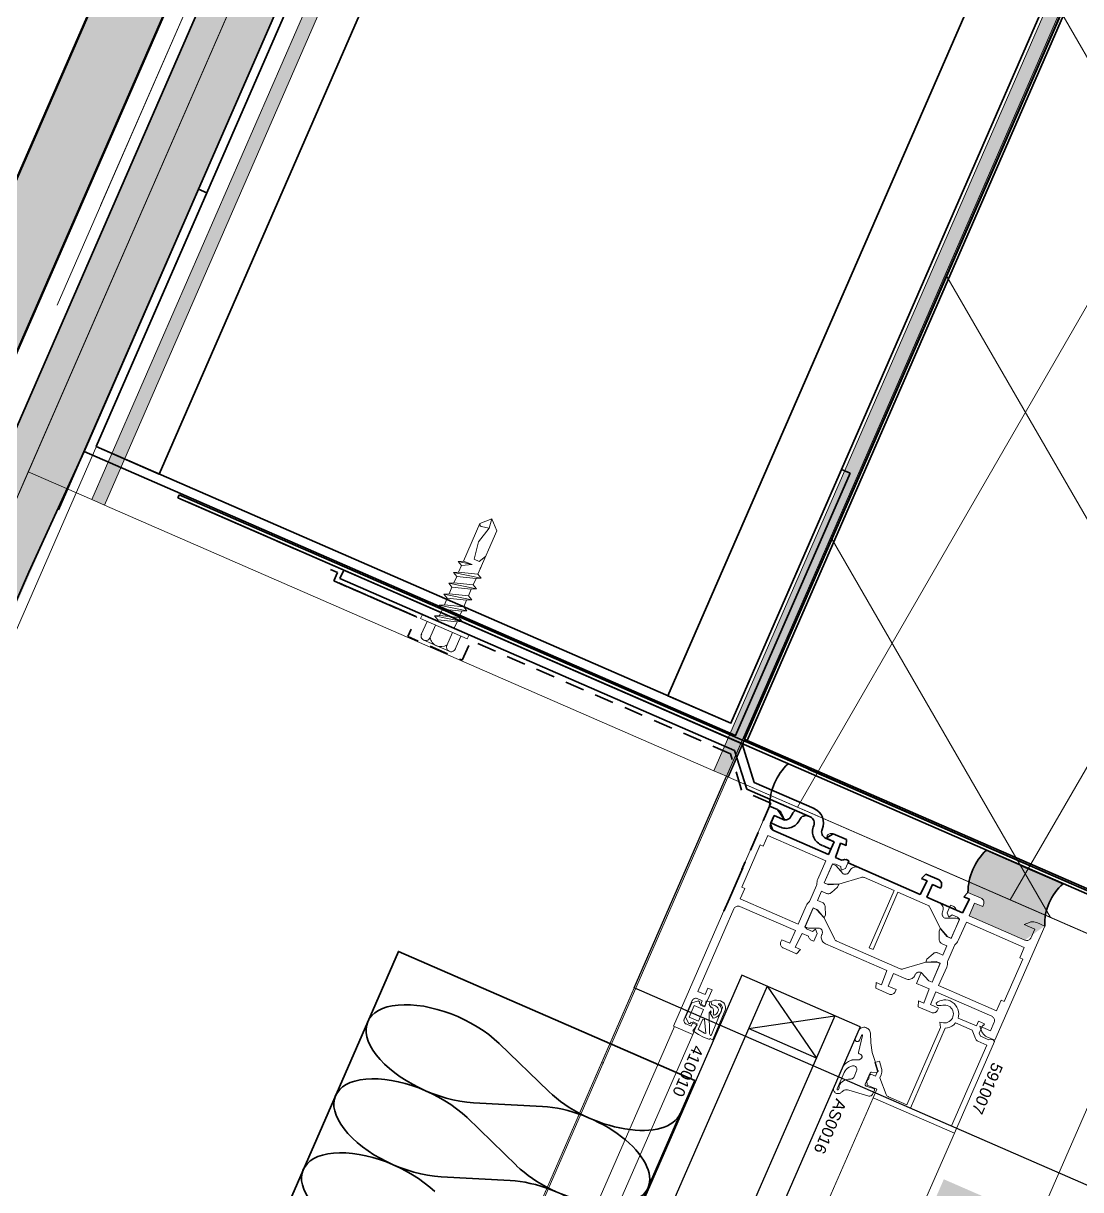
# Model space of a CAD drawing. Header units: millimetres. Extents: x -37281 to 954596, y -59787 to 956680.
# Drawn here: x 873698.4 to 873927.4, y -5718.4 to -5465.7 of the extents above; entities that cross this region are included whole.
import ezdxf
from ezdxf.enums import TextEntityAlignment as Align

# ---------------------------------------------------------------- set-up
doc = ezdxf.new("R2010")
doc.units = ezdxf.units.MM
doc.header["$MEASUREMENT"] = 0
for name, pattern in [('Dot & Dashed', [670.277762, 352.777767, -176.388884, 0, -141.111112]), ('Double Dashed', [1093.611073, 529.166651, -211.666656, 141.111112, -211.666656]), ('STYLE_15', [6.944444, 4.165649, -2.778795])]:
    doc.linetypes.add(name, pattern=pattern)
for name, color, linetype, lineweight in [('0_Pen_No__1', 7, 'Continuous', 13), ('0_Pen_No__2', 8, 'Continuous', 15), ('0_Pen_No__5', 7, 'Continuous', 25), ('0_Pen_No__6', 7, 'Continuous', 35), ('0_Pen_No__7', 7, 'Continuous', 35), ('0_Pen_No__9', 7, 'Continuous', 13), ('New_A-20-M_Floor_Slab_Pen_No__89', 8, 'Continuous', 20), ('New_A-20-M_Roof_Pen_No__93', 8, 'Continuous', 13), ('New_A-25-M_Curtain_Wall_Pen_No__90', 8, 'Continuous', 20), ('New_A-25-M_Wall_Ext_Pen_No__1', 7, 'Continuous', 13), ('New_A-25-M_Wall_Ext_Pen_No__87', 8, 'Continuous', 20), ('New_A-95-P_Drawing_Pen_No__1', 7, 'Continuous', 13), ('New_ArchiCAD Windows_Pen_No__1', 7, 'Continuous', 13), ('New_ArchiCAD Windows_Pen_No__3', 7, 'Continuous', 18), ('New_ArchiCAD Zone Stamps_Pen_No__9', 7, 'Continuous', 13)]:
    doc.layers.add(name, color=color, linetype=linetype, lineweight=lineweight)
for name, color, linetype, lineweight, true_color in [('0_Pen_No__40', 7, 'Continuous', 35, 0x2a2a2a), ('0_Pen_No__54', 7, 'Continuous', 35, 0x444444), ('A-15-MG_Structural_Grid_Pen_No__163', 7, 'Continuous', 0, 0x750077), ('A-25-M_Wall_Int_Pen_No__107', 7, 'Continuous', 15, 0xa6a6a6), ('A-25-M_Wall_Int_Pen_No__27', 7, 'Continuous', 50, 0x2a2a2a), ('New_A-15-MG_Structural_Grid_Phase_2_Pen_No__222', 7, 'Continuous', 13, 0x65af33), ('New_A-25-M_Curtain_Wall_Pen_No__69', 7, 'Continuous', 20, 0x606060), ('New_A-25-M_Wall_Ext_Pen_No__107', 7, 'Continuous', 15, 0xa6a6a6), ('New_A-35-M_FFE-Zone_Pen_No__74', 7, 'Continuous', 20, 0x606060), ('New_ArchiCAD Windows_Pen_No__23', 7, 'Continuous', 30, 0x2a2a2a)]:
    doc.layers.add(name, color=color, linetype=linetype, lineweight=lineweight, true_color=true_color)
for name, color, linetype in [('A-15-MG_Structural_Grid', 7, 'Continuous'), ('A-25-M_Wall_Int', 7, 'Continuous'), ('New_A-15-MG_Structural_Grid_Phase_2', 7, 'Continuous'), ('New_A-20-M_Floor_Slab', 7, 'Continuous'), ('New_A-20-M_Roof', 7, 'Continuous'), ('New_A-25-M_Curtain_Wall', 7, 'Continuous'), ('New_A-25-M_Wall_Ext', 7, 'Continuous'), ('New_A-35-M_FFE-Zone', 7, 'Continuous'), ('New_A-95-P_Drawing', 7, 'Continuous'), ('New_ArchiCAD Windows', 7, 'Continuous')]:
    doc.layers.add(name, color=color, linetype=linetype)
doc.styles.add('GENERATED_STYLE_2', font='')
doc.styles.add('GENERATED_STYLE_3', font='')
doc.styles.add('GENERATED_STYLE_4', font='')
doc.styles.get('GENERATED_STYLE_2').set_extended_font_data('Arial', bold=True)
doc.styles.get('GENERATED_STYLE_3').set_extended_font_data('Arial')
doc.styles.get('GENERATED_STYLE_4').set_extended_font_data('Swis721 BT')
doc.dimstyles.new('GENERATED_STYLE__1', dxfattribs={"dimtxt": 250, "dimasz": 95, "dimexe": 0.18, "dimexo": 0, "dimgap": 0.09, "dimtad": 1, "dimdec": 0, "dimzin": 0, "dimdsep": 46, "dimtxsty": 'GENERATED_STYLE_4', "dimblk": 'ARROWHEAD_2', "dimblk1": 'ARROWHEAD_2', "dimblk2": 'ARROWHEAD_2', "dimcen": 0.09, "dimclrd": 7, "dimclre": 7, "dimclrt": 7, "dimadec": 0, "dimazin": 0, "dimtfac": 1, "dimtdec": 4, "dimtmove": 0, "dimatfit": 3, "dimfxl": 1, "dimtolj": 1, "dimtzin": 0, "dimarcsym": 0})

# ---------------------------------------------------------------- blocks, each defined once
blk = doc.blocks.new('Wall_243_2', base_point=(874395.1, -4631.3))
at = {"layer": 'New_A-25-M_Wall_Ext_Pen_No__87', "linetype": 'Continuous', "flags": 128}
for points in [[(874303.43, -4591.33), (866444.97, -22613.27)], [(866536.64, -22653.24), (874395.1, -4631.3)]]:
    blk.add_lwpolyline(points, dxfattribs=at)
blk = doc.blocks.new('Wall_245_2', base_point=(874285.09, -4632.6))
at = {"layer": 'New_A-25-M_Wall_Ext_Pen_No__87', "linetype": 'Continuous', "flags": 128}
for points in [[(874133.84, -4566.65), (872224.02, -8946.49)], [(869174.27, -16353.33), (874285.09, -4632.6)]]:
    blk.add_lwpolyline(points, dxfattribs=at)
blk = doc.blocks.new('Single Office_INB 2115_77_2', base_point=(872360.27, -4933.21))
at = {"layer": 'New_A-35-M_FFE-Zone_Pen_No__74', "linetype": 'Continuous'}
blk.add_line((872814.28, -7592.83), (874151.79, -4525.48), dxfattribs=at)
at = {"layer": 'New_ArchiCAD Zone Stamps_Pen_No__9'}
for tag, height, style, p in [('ROOM_NAME', 250, 'GENERATED_STYLE_2', (870650.23, -3992.94)), ('zoneNameLine2', 250, 'GENERATED_STYLE_2', (870461.8, -4425.07)), ('ROOM_NUMBER', 200, 'GENERATED_STYLE_3', (870273.37, -4845.78)), ('measuredAreaCode', 200, 'GENERATED_STYLE_3', (870116.34, -5205.89)), ('DUMMY_649', 200, 'GENERATED_STYLE_3', (870423.74, -5339.93)), ('DUMMY_650', 200, 'GENERATED_STYLE_3', (870913.08, -5553.31)), ('DUMMY_651', 133.33, 'GENERATED_STYLE_3', (871192.37, -5659.86))]:
    blk.add_attdef(tag, text='', height=height, rotation=336.4404, dxfattribs=dict(at, style=style)).set_placement(p, align=Align.TOP_LEFT)
blk = doc.blocks.new('Slab_14_2', base_point=(829422.85, -33019.01))
at = {"layer": 'New_A-20-M_Floor_Slab_Pen_No__89', "linetype": 'Continuous', "flags": 128}
blk.add_lwpolyline([(875235.59, -26822.78), (866165.91, -22867.95), (874174.16, -4502.51), (868527.24, -2040.17), (868435.45, -2000.14), (866447.92, -6558.18), (861160.52, -4252.62), (853558.92, -11326.43), (853176.07, -10915.01), (829422.85, -33019.01)], dxfattribs=at)
blk = doc.blocks.new('Slab_18_2', base_point=(875235.59, -26822.78))
at = {"layer": 'New_A-20-M_Floor_Slab_Pen_No__89', "linetype": 'Continuous', "flags": 128}
blk.add_lwpolyline([(875235.59, -26822.78), (866165.91, -22867.95), (874174.16, -4502.51), (883243.83, -8457.33)], close=True, dxfattribs=at)
blk = doc.blocks.new('Double Window 19_7')
at = {"layer": 'New_ArchiCAD Windows_Pen_No__1', "linetype": 'Continuous'}
for p, q in [((700, -0.5), (700, 0)), ((700, -190), (700, -0.5))]:
    blk.add_line(p, q, dxfattribs=at)
at = {"layer": 'New_ArchiCAD Windows_Pen_No__23', "linetype": 'Continuous'}
for p, q in [((650, -190), (650, 0)), ((650, 0), (700, 0))]:
    blk.add_line(p, q, dxfattribs=at)
at = {"layer": 'New_ArchiCAD Windows_Pen_No__3', "linetype": 'Continuous'}
for p, q in [((-700, 165), (700, 165)), ((-200, 0), (650, 0))]:
    blk.add_line(p, q, dxfattribs=at)
blk = doc.blocks.new('Wall_353_2', base_point=(874468.42, -4712.54))
at = {"layer": 'New_A-25-M_Wall_Ext_Pen_No__107', "linetype": 'Continuous'}
h = blk.add_hatch(dxfattribs=at)
h.set_pattern_fill('Plaster_0002', color=256, style=0, pattern_type=2)
h.set_pattern_definition([(66.4404, (864302.5, 0), (-158.7675, 69.2305), [0, -100]), (66.4404, (864243.1, 80.45), (-158.7675, 69.2305), [0, -100])])
h.paths.add_polyline_path([(873699.44, -5562.86), (873713.19, -5568.86), (874147.59, -4572.65), (874133.84, -4566.65)])
at = {"layer": 'New_A-25-M_Wall_Ext_Pen_No__107', "linetype": 'Continuous', "lineweight": 0, "true_color": 0x535353}
for points in [[(873713.19, -5568.86), (873715.94, -5570.06), (874150.34, -4573.85), (874147.59, -4572.65)], [(873847.94, -5627.61), (873850.69, -5628.81), (874285.09, -4632.6), (874282.34, -4631.4)]]:
    blk.add_hatch(color=251, dxfattribs=at).paths.add_polyline_path(points)
at = {"layer": 'New_A-25-M_Wall_Ext_Pen_No__107', "linetype": 'Continuous'}
blk.add_hatch(color=256, dxfattribs=at).paths.add_polyline_path([(874285.09, -4632.6), (873850.69, -5628.81), (873851.15, -5629.01), (874285.54, -4632.8)])
h = blk.add_hatch(dxfattribs=at)
h.set_pattern_fill('Batt_Insulation_0002', color=256, style=0, pattern_type=2)
h.set_pattern_definition([(60, (864302.5, 0), (-43.30127, 25), []), (120, (864302.5, 0), (43.30127, 25), [])])
h.paths.add_polyline_path([(874285.54, -4632.8), (873851.15, -5629.01), (874024.85, -5704.76), (874033.38, -5708.47), (874467.77, -4712.26)])
at = {"layer": 'New_A-25-M_Wall_Ext_Pen_No__1', "linetype": 'Continuous'}
for p, q in [((873713.19, -5568.86), (874147.59, -4572.65)), ((873715.94, -5570.06), (874150.34, -4573.85)), ((873847.94, -5627.61), (874282.34, -4631.4)), ((873850.69, -5628.81), (874285.09, -4632.6)), ((873851.15, -5629.01), (874285.54, -4632.8)), ((873713.19, -5568.86), (873699.44, -5562.86)), ((873715.94, -5570.06), (873713.19, -5568.86)), ((873847.94, -5627.61), (873715.94, -5570.06)), ((873850.69, -5628.81), (873847.94, -5627.61)), ((873851.15, -5629.01), (873850.69, -5628.81)), ((874024.85, -5704.76), (873851.15, -5629.01))]:
    blk.add_line(p, q, dxfattribs=at)
at = {"layer": 'New_A-25-M_Wall_Ext_Pen_No__1', "linetype": 'Continuous', "flags": 128}
blk.add_lwpolyline([(874133.84, -4566.65), (873699.44, -5562.86)], dxfattribs=at)
at = {"layer": 'New_ArchiCAD Windows', "color": 251, "linetype": 'Continuous', "lineweight": 20, "true_color": 0x606060, "zscale": 1000, "rotation": 66.44041158399281}
blk.add_blockref('Double Window 19_7', (873570.9, -6270.46), dxfattribs=at)
blk = doc.blocks.new('Wall_453_2', base_point=(873376.29, -6234.67))
at = {"layer": 'A-25-M_Wall_Int_Pen_No__107', "linetype": 'Continuous'}
blk.add_hatch(color=256, dxfattribs=at).paths.add_polyline_path([(873396.04, -6226.92), (873846.39, -5194.12), (873832.64, -5188.12), (873376.29, -6234.67)])
at = {"layer": 'A-25-M_Wall_Int_Pen_No__27', "linetype": 'Continuous', "flags": 128}
for points in [[(873832.64, -5188.12), (873376.29, -6234.67)], [(873396.04, -6226.92), (873846.39, -5194.12)]]:
    blk.add_lwpolyline(points, dxfattribs=at)
blk = doc.blocks.new('Morph_2_2', base_point=(864302.5, 0))
at = {"layer": 'New_A-20-M_Roof_Pen_No__93', "linetype": 'Continuous', "flags": 128}
blk.add_lwpolyline([(866367.03, -22792.01), (874315.32, -4564.06)], dxfattribs=at)
blk = doc.blocks.new('Standard grid marker')
at = {"layer": 'A-15-MG_Structural_Grid_Pen_No__163', "linetype": 'Double Dashed'}
blk.add_line((1000, 0), (29725.95, 0), dxfattribs=at)
at = {"layer": 'A-15-MG_Structural_Grid_Pen_No__163', "style": 'GENERATED_STYLE_4'}
for tag, p in [('AC_MarkerText_1_0', (-500, 41.18)), ('AC_MarkerText_1_1', (31225.95, 41.18))]:
    blk.add_attdef(tag, text='', height=350, rotation=90, dxfattribs=at).set_placement(p, align=Align.MIDDLE_CENTER)
blk = doc.blocks.new('Beam_8_2', base_point=(874303.43, -4591.33))
at = {"layer": 'New_A-25-M_Curtain_Wall_Pen_No__69', "linetype": 'Dot & Dashed'}
blk.add_line((874303.43, -4591.33), (866444.97, -22613.27), dxfattribs=at)
at = {"layer": 'New_A-25-M_Curtain_Wall_Pen_No__90', "linetype": 'Continuous'}
blk.add_line((874303.43, -4591.33), (866444.97, -22613.27), dxfattribs=at)
blk = doc.blocks.new('*D1310', base_point=(864302.5, 0))
at = {"layer": 'New_A-95-P_Drawing_Pen_No__1', "linetype": 'Continuous'}
for p, q in [((874747.04, -4791.67), (874661.3, -4675.56)), ((874728.6, -4677.59), (874704.17, -4733.62)), ((874618.24, -4696.14), (874790.11, -4771.09)), ((874704.17, -4733.62), (873984.71, -6383.58)), ((873941.84, -6325.52), (874027.57, -6441.64)), ((873898.77, -6346.11), (874070.64, -6421.05)), ((873984.71, -6383.58), (873960.27, -6439.61))]:
    blk.add_line(p, q, dxfattribs=at)
at = {"layer": 'New_A-95-P_Drawing_Pen_No__1', "insert": (874122.09, -5943.41), "char_height": 250, "attachment_point": 7, "rotation": 66.4404, "style": 'GENERATED_STYLE_4'}
blk.add_mtext('\\A1;{\\fSwis721 BT|b0|i0|c0|p34;1,800}', dxfattribs=at)
blk = doc.blocks.new('ARROWHEAD_2')
at = {"color": 0, "linetype": 'Continuous', "lineweight": 0}
for p, q in [((-0.3781, -0.655), (0.3781, 0.655)), ((0, 0), (-1, 0))]:
    blk.add_line(p, q, dxfattribs=at)
blk = doc.blocks.new('Standard grid marker_19')
at = {"layer": 'New_A-15-MG_Structural_Grid_Phase_2_Pen_No__222', "linetype": 'Double Dashed'}
blk.add_line((948.58, 0), (36650.52, 0), dxfattribs=at)
at = {"layer": 'New_A-15-MG_Structural_Grid_Phase_2_Pen_No__222', "style": 'GENERATED_STYLE_4'}
for tag, p in [('AC_MarkerText_1_0', (-500, -588.26)), ('AC_MarkerText_1_1', (38099.1, -588.26))]:
    blk.add_attdef(tag, text='', height=350, rotation=90, dxfattribs=at).set_placement(p, align=Align.MIDDLE_CENTER)

msp = doc.modelspace()

# ---------------------------------------------------------------- hatches: boundary and pattern name
at = {"layer": '0_Pen_No__40', "linetype": 'Continuous'}
msp.add_hatch(color=256, dxfattribs=at).paths.add_polyline_path([(873395.92, -6243.48), (873415.66, -6235.73), (873858.48, -5221.46), (873844.27, -5215.26)])
at = {"layer": '0_Pen_No__7', "linetype": 'Continuous'}
msp.add_hatch(color=256, dxfattribs=at).paths.add_polyline_path([(873915.32, -5664.3), (873919.6, -5661.26, -0.224449), (873923.6, -5652.09), (873906.96, -5644.84, 0.199996), (873902.96, -5654), (873905.85, -5655.26, -0.414214), (873906.37, -5656.58), (873906.17, -5657.03), (873904.42, -5656.28), (873903.22, -5659.03)])

# ---------------------------------------------------------------- linework, layer by layer
at = {"layer": '0_Pen_No__1', "linetype": 'Continuous'}
for p, q in [((873799.87, -5573.05), (873797.24, -5574.08)), ((873799.29, -5575.04), (873799.87, -5573.05)), ((873799.87, -5573.05), (873800.91, -5575.68)), ((873793.69, -5582.24), (873797.24, -5574.08)), ((873796.84, -5585.01), (873800.91, -5575.68)), ((873799.29, -5575.04), (873797.58, -5574.68)), ((873793.69, -5582.24), (873792.56, -5582.31)), ((873792.56, -5582.31), (873793.28, -5583.18)), ((873792.56, -5582.31), (873795.57, -5582.92)), ((873792.66, -5584.59), (873793.28, -5583.18)), ((873793.28, -5583.18), (873795.57, -5582.92)), ((873795.57, -5582.92), (873793.69, -5582.24)), ((873796.84, -5585.01), (873797.46, -5583.6)), ((873797.46, -5583.6), (873797.35, -5583.84)), ((873792.66, -5584.59), (873791.54, -5584.67)), ((873791.54, -5584.67), (873797.55, -5585.89)), ((873791.54, -5584.67), (873792.25, -5585.54)), ((873792.25, -5585.54), (873791.63, -5586.95)), ((873792.25, -5585.54), (873796.43, -5585.96)), ((873796.84, -5585.01), (873792.66, -5584.59)), ((873795.81, -5587.37), (873796.43, -5585.96)), ((873796.43, -5585.96), (873797.55, -5585.89)), ((873797.55, -5585.89), (873796.84, -5585.01)), ((873791.63, -5586.95), (873790.51, -5587.02)), ((873790.51, -5587.02), (873791.22, -5587.89)), ((873790.51, -5587.02), (873796.52, -5588.24)), ((873791.22, -5587.89), (873790.6, -5589.31)), ((873791.22, -5587.89), (873795.4, -5588.31)), ((873795.81, -5587.37), (873791.63, -5586.95)), ((873794.78, -5589.73), (873795.4, -5588.31)), ((873795.4, -5588.31), (873796.52, -5588.24)), ((873796.52, -5588.24), (873795.81, -5587.37)), ((873790.6, -5589.31), (873789.48, -5589.38)), ((873789.48, -5589.38), (873795.5, -5590.6)), ((873789.48, -5589.38), (873790.19, -5590.25)), ((873789.58, -5591.66), (873790.19, -5590.25)), ((873790.19, -5590.25), (873794.37, -5590.67)), ((873794.78, -5589.73), (873790.6, -5589.31)), ((873793.76, -5592.09), (873794.37, -5590.67)), ((873794.37, -5590.67), (873795.5, -5590.6)), ((873795.5, -5590.6), (873794.78, -5589.73)), ((873789.58, -5591.66), (873788.45, -5591.74)), ((873788.45, -5591.74), (873789.16, -5592.61)), ((873788.45, -5591.74), (873794.47, -5592.96)), ((873788.55, -5594.02), (873789.16, -5592.61)), ((873789.16, -5592.61), (873793.35, -5593.03)), ((873793.76, -5592.09), (873789.58, -5591.66)), ((873792.73, -5594.44), (873793.35, -5593.03)), ((873793.35, -5593.03), (873794.47, -5592.96)), ((873794.47, -5592.96), (873793.76, -5592.09)), ((873784.44, -5594.68), (873784.84, -5593.77)), ((873794.52, -5599.08), (873784.44, -5594.68)), ((873784.58, -5598.12), (873785.82, -5595.28)), ((873794.92, -5598.16), (873784.84, -5593.77)), ((873786.41, -5598.92), (873787.65, -5596.08)), ((873788.55, -5594.02), (873787.43, -5594.09)), ((873787.43, -5594.09), (873788.14, -5594.96)), ((873787.43, -5594.09), (873793.44, -5595.31)), ((873788.05, -5595.17), (873788.14, -5594.96)), ((873788.14, -5594.96), (873792.32, -5595.39)), ((873792.73, -5594.44), (873788.55, -5594.02)), ((873791.72, -5596.76), (873792.32, -5595.39)), ((873792.32, -5595.39), (873793.44, -5595.31)), ((873793.44, -5595.31), (873792.73, -5594.44)), ((873790.08, -5600.52), (873791.32, -5597.68)), ((873791.91, -5601.32), (873793.15, -5598.48)), ((873794.52, -5599.08), (873794.92, -5598.16)), ((873790.63, -5601.75), (873785.13, -5599.35))]:
    msp.add_line(p, q, dxfattribs=at)
at = {"layer": '0_Pen_No__1', "linetype": 'Continuous', "flags": 128}
for points in [[(873798.51, -5581.18), (873797.13, -5582.3), (873796.02, -5581.82), (873796.97, -5578.05), (873799.29, -5575.04)], [(873797.58, -5574.68), (873797.31, -5574.55), (873797.24, -5574.08)]]:
    msp.add_lwpolyline(points, dxfattribs=at)
at = {"layer": '0_Pen_No__1', "linetype": 'Continuous'}
for centre, radius, start, end in [((873785.54, -5598.43), 1.01, 150.4927, 342.3881), ((873788.83, -5598.39), 2.36, 188.3976, 304.4832), ((873791.04, -5600.83), 1.01, 150.4927, 342.3881)]:
    msp.add_arc(centre, radius, start, end, dxfattribs=at)
at = {"layer": '0_Pen_No__2', "linetype": 'Continuous', "flags": 128}
for points in [[(873865.6, -5662.25), (873853.59, -5657.02), (873853.44, -5656.97), (873853.29, -5656.94), (873853.13, -5656.94), (873852.97, -5656.96), (873852.82, -5657), (873852.68, -5657.07), (873852.55, -5657.16), (873852.44, -5657.27), (873852.35, -5657.4), (873852.27, -5657.54), (873844.48, -5675.41), (873846.04, -5676.09), (873846.64, -5674.71), (873847.55, -5675.11), (873845.95, -5678.78), (873845.04, -5678.38), (873845.44, -5677.46), (873844.34, -5676.99), (873844.22, -5676.94), (873844.1, -5676.92), (873843.97, -5676.92), (873843.85, -5676.94), (873843.73, -5676.97), (873843.61, -5677.03), (873843.51, -5677.1), (873843.42, -5677.19), (873843.34, -5677.29), (873843.28, -5677.4), (873841.53, -5681.43), (873841.48, -5681.55), (873841.46, -5681.67), (873841.46, -5681.8), (873841.48, -5681.92), (873841.51, -5682.04), (873841.57, -5682.16), (873841.64, -5682.26), (873841.73, -5682.35), (873841.83, -5682.43), (873841.94, -5682.48), (873843.04, -5682.96), (873843.44, -5682.05), (873844.36, -5682.45), (873843.36, -5684.74), (873839.23, -5682.94), (873860.02, -5635.28), (873861.75, -5636.03), (873862.03, -5636.18), (873862.28, -5636.37), (873862.5, -5636.6), (873862.68, -5636.85), (873862.82, -5637.14), (873863.29, -5638.34), (873860.97, -5637.33), (873860.18, -5639.16), (873860.12, -5639.31), (873860.1, -5639.47), (873860.09, -5639.62), (873860.12, -5639.78), (873860.16, -5639.93), (873860.23, -5640.07), (873860.32, -5640.2), (873860.43, -5640.31), (873860.55, -5640.41), (873860.69, -5640.48), (873872.79, -5645.76), (873873.99, -5643.01), (873872.25, -5642.25), (873872.45, -5641.79), (873872.52, -5641.65), (873872.62, -5641.52), (873872.73, -5641.41), (873872.86, -5641.33), (873873, -5641.26), (873873.15, -5641.21), (873873.31, -5641.19), (873873.46, -5641.19), (873873.62, -5641.22), (873873.77, -5641.27), (873876.65, -5642.53), (873876.57, -5643.8), (873875.38, -5643.28), (873874.26, -5646.39), (873875.62, -5646.99), (873875.72, -5646.94), (873875.86, -5646.87), (873876.01, -5646.82), (873876.16, -5646.8), (873876.32, -5646.8), (873876.48, -5646.83), (873876.63, -5646.88), (873877.21, -5647.14), (873876.47, -5648.83), (873875.55, -5649.19), (873875.45, -5648.33), (873874.29, -5647.83), (873873.64, -5647.82), (873871.84, -5651.94), (873872.76, -5652.34), (873874.99, -5652.22), (873874.73, -5652.82), (873873.41, -5654), (873873.28, -5654.1), (873873.14, -5654.18), (873872.98, -5654.23), (873872.82, -5654.26), (873872.66, -5654.26), (873872.5, -5654.23), (873872.34, -5654.18), (873871.28, -5653.72), (873870.41, -5655.73), (873871.46, -5656.19), (873871.61, -5656.27), (873871.74, -5656.37), (873871.85, -5656.49), (873871.94, -5656.63), (873872.01, -5656.78), (873872.05, -5656.93), (873872.06, -5657.1), (873872.09, -5658.87), (873871.83, -5659.46), (873870.4, -5657.75), (873869.48, -5657.35), (873867.68, -5661.47), (873868.13, -5661.94), (873869.3, -5662.45), (873869.99, -5661.93), (873870.35, -5662.86), (873869.61, -5664.55), (873869.03, -5664.3), (873868.89, -5664.22), (873868.77, -5664.13), (873868.66, -5664.01), (873868.57, -5663.89), (873868.5, -5663.74), (873868.46, -5663.59), (873868.42, -5663.49), (873867.06, -5662.89), (873865.54, -5665.83), (873866.74, -5666.35), (873865.86, -5667.28), (873862.97, -5666.02), (873862.84, -5665.95), (873862.71, -5665.85), (873862.6, -5665.74), (873862.51, -5665.61), (873862.44, -5665.47), (873862.4, -5665.32), (873862.38, -5665.16), (873862.38, -5665.01), (873862.41, -5664.85), (873862.46, -5664.7), (873862.66, -5664.25), (873864.4, -5665)], [(873866.2, -5660.88), (873867.94, -5656.89), (873868.08, -5656.62), (873868.26, -5656.38), (873868.47, -5656.16), (873868.58, -5656.05), (873868.67, -5655.93), (873868.74, -5655.8), (873870.2, -5652.45), (873870.25, -5652.31), (873870.28, -5652.16), (873870.28, -5652.01), (873870.3, -5651.71), (873870.35, -5651.41), (873870.45, -5651.12), (873872.19, -5647.13), (873859.63, -5641.65), (873858.64, -5643.95), (873857.99, -5643.67), (873854, -5652.83), (873854.64, -5653.11), (873853.64, -5655.4)], [(873892.94, -5650.94), (873893.82, -5650.02), (873896.71, -5651.28), (873896.85, -5651.35), (873896.97, -5651.44), (873897.08, -5651.56), (873897.17, -5651.69), (873897.24, -5651.83), (873897.29, -5651.98), (873897.31, -5652.13), (873897.3, -5652.29), (873897.28, -5652.44), (873897.23, -5652.59), (873897.03, -5653.05), (873895.28, -5652.29), (873894.09, -5655.04), (873896.72, -5656.19), (873896.92, -5656.3), (873897.11, -5656.44), (873897.28, -5656.61), (873897.41, -5656.8), (873897.51, -5657.01), (873897.58, -5657.24), (873897.61, -5657.47), (873897.61, -5657.71), (873897.57, -5657.94), (873897.49, -5658.16), (873897.45, -5658.25), (873897.4, -5658.4), (873897.37, -5658.56), (873897.37, -5658.71), (873897.39, -5658.87), (873897.44, -5659.02), (873897.51, -5659.16), (873897.6, -5659.29), (873897.71, -5659.4), (873897.83, -5659.5), (873897.97, -5659.57), (873900.39, -5659.53), (873901.12, -5659.85), (873899.36, -5663.89), (873898.63, -5663.57), (873897, -5661.79), (873894.75, -5657.22), (873894.68, -5657.1), (873894.59, -5656.99), (873894.49, -5656.89), (873894.38, -5656.81), (873894.25, -5656.75), (873887.82, -5653.95), (873882.43, -5666.32), (873881.6, -5665.96), (873887, -5653.59), (873880.57, -5650.78), (873880.43, -5650.73), (873880.3, -5650.71), (873880.16, -5650.7), (873880.02, -5650.71), (873879.88, -5650.74), (873875, -5652.2), (873872.59, -5652.21), (873871.86, -5651.89), (873873.62, -5647.86), (873874.35, -5648.18), (873875.97, -5649.98), (873876.12, -5650.03), (873876.27, -5650.06), (873876.43, -5650.06), (873876.58, -5650.04), (873876.73, -5649.99), (873876.88, -5649.92), (873877, -5649.83), (873877.12, -5649.72), (873877.21, -5649.6), (873877.29, -5649.46), (873877.33, -5649.37), (873877.44, -5649.16), (873877.58, -5648.97), (873877.75, -5648.81), (873877.94, -5648.67), (873878.15, -5648.57), (873878.38, -5648.5), (873878.61, -5648.47), (873878.85, -5648.48), (873879.08, -5648.52), (873879.3, -5648.59), (873892.62, -5654.4), (873894.14, -5651.46)], [(873896.03, -5675.52), (873908.13, -5680.8), (873908.27, -5680.87), (873908.39, -5680.97), (873908.5, -5681.08), (873908.59, -5681.21), (873908.66, -5681.35), (873908.71, -5681.5), (873908.73, -5681.66), (873908.73, -5681.81), (873908.7, -5681.97), (873908.65, -5682.12), (873907.85, -5683.95), (873905.53, -5682.94), (873906.01, -5684.15), (873906.14, -5684.43), (873906.32, -5684.68), (873906.54, -5684.91), (873906.79, -5685.1), (873907.07, -5685.25), (873908.81, -5686.01), (873919.6, -5661.26), (873917.86, -5660.5), (873917.56, -5660.4), (873917.25, -5660.34), (873916.94, -5660.33), (873916.63, -5660.38), (873916.33, -5660.47), (873915.13, -5660.94), (873917.44, -5661.95), (873916.64, -5663.78), (873916.57, -5663.92), (873916.47, -5664.05), (873916.36, -5664.16), (873916.23, -5664.25), (873916.09, -5664.32), (873915.94, -5664.36), (873915.78, -5664.38), (873915.63, -5664.38), (873915.47, -5664.35), (873915.32, -5664.3), (873903.22, -5659.03), (873904.42, -5656.28), (873906.17, -5657.03), (873906.37, -5656.58), (873906.42, -5656.43), (873906.44, -5656.27), (873906.45, -5656.12), (873906.43, -5655.96), (873906.38, -5655.81), (873906.31, -5655.67), (873906.22, -5655.54), (873906.11, -5655.43), (873905.99, -5655.33), (873905.85, -5655.26), (873902.96, -5654), (873902.08, -5654.93), (873903.28, -5655.45), (873901.76, -5658.39), (873900.4, -5657.79), (873900.37, -5657.69), (873900.32, -5657.54), (873900.25, -5657.39), (873900.16, -5657.27), (873900.05, -5657.15), (873899.93, -5657.06), (873899.79, -5656.98), (873899.21, -5656.73), (873898.47, -5658.42), (873898.83, -5659.35), (873899.53, -5658.83), (873900.69, -5659.34), (873901.14, -5659.81), (873899.34, -5663.93), (873898.42, -5663.53), (873896.99, -5661.82), (873896.73, -5662.41), (873896.76, -5664.18), (873896.77, -5664.35), (873896.82, -5664.5), (873896.88, -5664.65), (873896.97, -5664.79), (873897.08, -5664.91), (873897.21, -5665.01), (873897.36, -5665.09), (873898.42, -5665.55), (873897.54, -5667.56), (873896.48, -5667.1), (873896.32, -5667.05), (873896.16, -5667.02), (873896, -5667.02), (873895.84, -5667.05), (873895.68, -5667.1), (873895.54, -5667.18), (873895.41, -5667.28), (873894.09, -5668.46), (873893.83, -5669.06), (873896.06, -5668.94), (873896.98, -5669.34), (873895.2, -5673.42), (873894.47, -5673.1), (873892.85, -5671.3), (873891.81, -5673.69), (873894.56, -5674.89), (873893.45, -5678), (873892.25, -5677.48), (873892.17, -5678.75), (873895.06, -5680.01), (873895.2, -5680.06), (873895.36, -5680.09), (873895.52, -5680.09), (873895.67, -5680.07), (873895.82, -5680.02), (873895.96, -5679.96), (873896.09, -5679.87), (873896.2, -5679.76), (873896.3, -5679.63), (873896.37, -5679.49), (873896.57, -5679.03), (873894.83, -5678.27)], [(873883.08, -5673.48), (873884.28, -5674), (873885.4, -5670.89), (873872.11, -5665.09), (873871.9, -5664.98), (873871.71, -5664.84), (873871.55, -5664.67), (873871.41, -5664.48), (873871.31, -5664.27), (873871.24, -5664.04), (873871.21, -5663.81), (873871.21, -5663.57), (873871.25, -5663.34), (873871.33, -5663.12), (873871.37, -5663.03), (873871.42, -5662.88), (873871.45, -5662.72), (873871.45, -5662.57), (873871.43, -5662.41), (873871.38, -5662.26), (873871.32, -5662.12), (873871.23, -5661.99), (873871.12, -5661.88), (873870.99, -5661.78), (873870.85, -5661.71), (873868.44, -5661.75), (873867.7, -5661.43), (873869.46, -5657.39), (873870.2, -5657.71), (873871.82, -5659.49), (873874.07, -5664.06), (873874.15, -5664.18), (873874.23, -5664.29), (873874.33, -5664.39), (873874.45, -5664.47), (873874.57, -5664.53), (873888.26, -5670.5), (873888.39, -5670.55), (873888.52, -5670.57), (873888.66, -5670.58), (873888.8, -5670.57), (873888.94, -5670.54), (873893.82, -5669.08), (873896.23, -5669.07), (873896.96, -5669.39), (873895.2, -5673.42), (873894.47, -5673.1), (873892.85, -5671.3), (873892.7, -5671.25), (873892.55, -5671.22), (873892.39, -5671.22), (873892.24, -5671.24), (873892.09, -5671.29), (873891.95, -5671.36), (873891.82, -5671.45), (873891.7, -5671.56), (873891.61, -5671.68), (873891.54, -5671.82), (873891.5, -5671.91), (873891.39, -5672.12), (873891.24, -5672.31), (873891.07, -5672.47), (873890.88, -5672.61), (873890.67, -5672.71), (873890.44, -5672.78), (873890.21, -5672.81), (873889.98, -5672.81), (873889.74, -5672.76), (873889.52, -5672.69), (873886.86, -5671.53), (873885.66, -5674.28), (873887.41, -5675.04), (873887.21, -5675.5), (873887.13, -5675.63), (873887.04, -5675.76), (873886.92, -5675.87), (873886.8, -5675.96), (873886.66, -5676.03), (873886.51, -5676.07), (873886.35, -5676.09), (873886.19, -5676.09), (873886.04, -5676.06), (873885.89, -5676.01), (873883, -5674.75)], [(873896.63, -5674.15), (873898.37, -5670.16), (873898.47, -5669.87), (873898.53, -5669.57), (873898.54, -5669.27), (873898.54, -5669.12), (873898.57, -5668.97), (873898.62, -5668.83), (873900.08, -5665.48), (873900.15, -5665.35), (873900.24, -5665.23), (873900.35, -5665.12), (873900.56, -5664.9), (873900.74, -5664.66), (873900.89, -5664.39), (873902.63, -5660.4), (873915.18, -5665.88), (873914.18, -5668.17), (873914.83, -5668.45), (873910.83, -5677.61), (873910.19, -5677.33), (873909.19, -5679.63)], [(873890.52, -5700.68), (873899.41, -5704.55), (873907.04, -5687.05), (873905.13, -5686.21), (873904.99, -5686.14), (873904.87, -5686.05), (873904.76, -5685.93), (873904.67, -5685.8), (873904.6, -5685.66), (873903.87, -5683.81), (873900.29, -5682.25), (873899.94, -5682.63), (873899.52, -5682.94), (873899.06, -5683.18), (873898.56, -5683.34), (873898.04, -5683.41)]]:
    msp.add_lwpolyline(points, close=True, dxfattribs=at)
for points in [[(873896.29, -5678.51), (873896.09, -5677.98), (873896.46, -5677.71), (873896.87, -5677.5), (873897.3, -5677.36), (873897.75, -5677.28), (873898.21, -5677.28), (873898.67, -5677.34), (873899.11, -5677.48), (873899.56, -5677.72), (873899.96, -5678.03), (873900.31, -5678.41), (873900.59, -5678.83), (873900.79, -5679.3), (873900.92, -5679.79), (873900.97, -5680.3), (873900.93, -5680.81), (873900.87, -5681.19), (873904.81, -5682.91), (873905.25, -5681.9), (873906.53, -5682.46), (873906.37, -5682.83), (873906.19, -5682.75), (873905.43, -5684.49), (873905.69, -5685.15), (873907.48, -5685.93), (873908.39, -5685.83), (873908.7, -5686.24), (873900.03, -5706.13), (873882.43, -5698.46), (873883.23, -5696.63), (873881.12, -5695.71), (873881.07, -5694.82), (873881.2, -5694.72), (873881.32, -5694.61), (873881.41, -5694.48), (873881.49, -5694.33), (873881.54, -5694.18), (873881.56, -5694.01), (873881.56, -5693.85), (873881.53, -5693.69), (873881.94, -5693.34), (873882.94, -5693.78), (873883.4, -5692.72), (873882.84, -5690.81), (873883.8, -5690.52), (873884.26, -5692.09), (873884.32, -5692.36), (873884.34, -5692.64), (873884.32, -5692.92), (873884.27, -5693.19), (873884.18, -5693.46), (873883.86, -5694.18), (873885.26, -5697.74), (873885.33, -5697.88), (873885.42, -5698.01), (873885.53, -5698.13), (873885.66, -5698.22), (873885.8, -5698.29), (873889.72, -5700)], [(873889.72, -5700), (873897.03, -5683.23), (873896.9, -5682.07), (873897.33, -5682.19), (873897.66, -5682.26), (873897.99, -5682.26), (873898.32, -5682.21), (873898.64, -5682.11), (873898.93, -5681.95), (873899.2, -5681.75), (873899.42, -5681.5), (873899.6, -5681.22), (873899.73, -5680.91), (873899.8, -5680.58), (873899.82, -5680.25), (873899.78, -5679.92), (873899.68, -5679.6), (873899.53, -5679.3), (873899.33, -5679.03), (873899.09, -5678.8), (873898.82, -5678.62), (873898.51, -5678.48), (873898.19, -5678.4), (873897.86, -5678.37), (873897.53, -5678.4), (873897.2, -5678.48), (873896.29, -5678.51)]]:
    msp.add_lwpolyline(points, dxfattribs=at)
at = {"layer": '0_Pen_No__40', "linetype": 'Continuous'}
for p, q in [((874140.29, -4965.47), (873854.53, -5620.79)), ((874140.93, -4965.75), (873855.17, -5621.07)), ((873844.27, -5215.26), (873685.82, -5578.64)), ((873706.02, -5571.09), (873858.48, -5221.46)), ((873731.88, -5568.49), (873732.16, -5567.85)), ((873856.15, -5622.68), (873731.88, -5568.49)), ((873732.16, -5567.85), (873856.43, -5622.04)), ((874037.86, -5700.74), (873854.53, -5620.79)), ((873856.15, -5622.68), (874040.18, -5702.93)), ((873856.43, -5622.04), (874039.82, -5702)), ((873868.4, -5627.26), (874037.9, -5701.17)), ((873854.19, -5648.63), (873851.3, -5655.27)), ((873914.97, -5648.33), (873923.64, -5652.11)), ((873914.97, -5648.33), (873923.68, -5652.13)), ((873851.3, -5655.27), (873850.1, -5658.02))]:
    msp.add_line(p, q, dxfattribs=at)
at = {"layer": '0_Pen_No__40', "linetype": 'Continuous', "flags": 128}
for points in [[(873869.33, -5238.8), (873727.81, -5563.35), (873714.17, -5557.41), (873855.69, -5232.86)], [(873993.15, -5292.79), (873851.63, -5617.35), (873837.99, -5611.4), (873979.51, -5286.85)], [(873415.66, -6235.73), (873699.57, -5584.64), (873711.54, -5558.44)]]:
    msp.add_lwpolyline(points, dxfattribs=at)
msp.add_lwpolyline([(873877.44, -5563.15), (873875.61, -5562.35), (873851.63, -5617.35), (873714.17, -5557.41), (873738.15, -5502.41), (873736.32, -5501.61), (873711.54, -5558.44), (873852.66, -5619.98)], close=True, dxfattribs=at)
at = {"layer": '0_Pen_No__5', "linetype": 'Continuous'}
for p, q in [((873853.97, -5671.91), (873578.87, -6302.31)), ((873879.63, -5683.1), (873853.97, -5671.91)), ((873859.47, -5674.31), (873584.37, -6304.7)), ((873859.47, -5674.31), (873870.14, -5689.87)), ((873874.13, -5680.71), (873599.04, -6311.1)), ((873855.47, -5683.48), (873874.13, -5680.71)), ((873879.63, -5683.1), (873604.79, -6312.92)), ((873870.14, -5689.87), (873855.47, -5683.48))]:
    msp.add_line(p, q, dxfattribs=at)
at = {"layer": '0_Pen_No__54', "linetype": 'Continuous'}
for p, q in [((873801.47, -5686.72), (873812.21, -5697.13)), ((873810.81, -5700.33), (873795.88, -5699.55)), ((873794.48, -5702.76), (873805.21, -5713.17)), ((873803.82, -5716.38), (873788.88, -5715.59))]:
    msp.add_line(p, q, dxfattribs=at)
at = {"layer": '0_Pen_No__54', "linetype": 'Continuous', "flags": 128}
msp.add_lwpolyline([(873588.86, -6279.39), (873843.79, -5694.75), (873779.63, -5666.77), (873524.7, -6251.41)], close=True, dxfattribs=at)
at = {"layer": '0_Pen_No__54', "linetype": 'Continuous'}
for centre, start_param, end_param in [((873789.05, -5688.94), 0.927295, 5.35589), ((873782.06, -5704.98), 0.927295, 5.35589), ((873824.63, -5694.91), 4.068888, 6.283185), ((873817.64, -5710.95), 0, 2.214297), ((873775.06, -5721.02), 0.927295, 5.35589), ((873817.64, -5710.95), 4.068888, 6.283185), ((873810.64, -5726.99), 0, 2.214297)]:
    msp.add_ellipse(centre, major_axis=(16.04, -6.99), ratio=0.5, start_param=start_param, end_param=end_param, dxfattribs=at)
at = {"layer": '0_Pen_No__6', "linetype": 'STYLE_15', "flags": 128}
for points in [[(873851.55, -5623.94), (873795.31, -5599.43), (873793.45, -5603.69), (873781.68, -5598.56), (873783.54, -5594.29), (873765.65, -5586.49), (873783.54, -5594.29), (873765.65, -5586.49), (873783.54, -5594.29), (873765.65, -5586.49), (873766.45, -5584.66), (873764.81, -5583.94), (873765.21, -5583.03), (873747.8, -5575.43)], [(873860.3, -5634.63), (873853.97, -5631.87), (873851.55, -5623.94)], [(873860.3, -5634.63), (873854.02, -5649.02)]]:
    msp.add_lwpolyline(points, dxfattribs=at)
at = {"layer": '0_Pen_No__7', "linetype": 'Continuous'}
for p, q in [((873854.09, -5621.78), (873734.25, -5569.52)), ((873767.77, -5584.14), (873766.97, -5585.97)), ((873766.97, -5585.97), (873852.45, -5623.25)), ((873854.09, -5621.78), (873767.77, -5584.14)), ((873855.05, -5631.63), (873852.45, -5623.25)), ((873856.69, -5630.17), (873854.09, -5621.78)), ((873868.83, -5637.64), (873855.05, -5631.63)), ((873869.65, -5635.82), (873856.69, -5630.17)), ((873861.75, -5636.03), (873860.02, -5635.28)), ((873863.29, -5638.34), (873861.75, -5636.03)), ((873860.18, -5639.16), (873860.97, -5637.33)), ((873860.69, -5640.48), (873860.18, -5639.16)), ((873860.28, -5638.93), (873860.97, -5637.33)), ((873862.13, -5639.74), (873860.28, -5638.93)), ((873860.97, -5637.33), (873863.29, -5638.34)), ((873862.83, -5638.14), (873860.97, -5637.33)), ((873872.79, -5645.76), (873860.69, -5640.48)), ((873873.77, -5641.27), (873872.25, -5642.25)), ((873876.65, -5642.53), (873873.77, -5641.27)), ((873871.44, -5643.8), (873873.29, -5644.61)), ((873873.99, -5643.01), (873872.14, -5642.2)), ((873872.25, -5642.25), (873873.99, -5643.01)), ((873873.99, -5643.01), (873872.79, -5645.76)), ((873873.29, -5644.61), (873873.99, -5643.01)), ((873874.26, -5646.39), (873875.38, -5643.28)), ((873875.38, -5643.28), (873876.57, -5643.8)), ((873876.57, -5643.8), (873876.65, -5642.53)), ((873875.62, -5646.99), (873874.26, -5646.39)), ((873923.6, -5652.09), (873906.96, -5644.84)), ((873876.63, -5646.88), (873875.62, -5646.99)), ((873877.21, -5647.14), (873876.63, -5646.88)), ((873877.01, -5647.59), (873877.21, -5647.14)), ((873892.62, -5654.4), (873877.01, -5647.59)), ((873894.14, -5651.46), (873892.62, -5654.4)), ((873893.82, -5650.02), (873892.94, -5650.94)), ((873892.94, -5650.94), (873894.14, -5651.46)), ((873893.82, -5650.02), (873896.71, -5651.28)), ((873896.71, -5651.28), (873897.24, -5651.83)), ((873897.24, -5651.83), (873897.23, -5652.59)), ((873895.28, -5652.29), (873894.09, -5655.04)), ((873897.03, -5653.05), (873895.28, -5652.29)), ((873897.23, -5652.59), (873897.03, -5653.05)), ((873902.08, -5654.93), (873902.96, -5654)), ((873894.09, -5655.04), (873901.76, -5658.39)), ((873901.76, -5658.39), (873903.28, -5655.45)), ((873903.28, -5655.45), (873902.08, -5654.93))]:
    msp.add_line(p, q, dxfattribs=at)
for centre, radius, start, end in [((873873.01, -5635.49), 13, 133.8207, 179.0601), ((873867.85, -5638.77), 3.43, 131.8361, 156.4404), ((873868.26, -5638.95), 3.43, 336.4404, 66.4404), ((873863.6, -5636.88), 3.22, 242.7254, 335.7577), ((873863.4, -5636.83), 1.43, 246.4404, 336.4404), ((873867.85, -5638.77), 1.43, 66.4404, 156.4404), ((873868.26, -5638.95), 1.43, 336.4404, 66.4404), ((873872.53, -5640.77), 3.22, 157.1231, 250.1554), ((873872.71, -5640.89), 1.43, 156.4404, 246.4404), ((873915.96, -5654.21), 13, 133.8207, 179.0601), ((873931.29, -5660.9), 11.7, 131.1398, 181.7411)]:
    msp.add_arc(centre, radius, start, end, dxfattribs=at)
at = {"layer": '0_Pen_No__9', "linetype": 'Continuous'}
for p, q in [((873839.41, -5683.02), (873577.1, -6284.08)), ((873843.36, -5684.74), (873577.91, -6293)), ((873882.43, -5698.46), (873617.69, -6305.09)), ((873900.03, -5706.13), (873635.29, -6312.77))]:
    msp.add_line(p, q, dxfattribs=at)
at = {"layer": '0_Pen_No__9', "linetype": 'Continuous', "flags": 128}
for points in [[(873850.37, -5679.47), (873847.95, -5685.35), (873847.67, -5685.91), (873847.11, -5685.64), (873847.04, -5685.8), (873846.87, -5685.75), (873845.72, -5685.34), (873844.64, -5684.79), (873843.63, -5684.11), (873843.41, -5683.93), (873844.31, -5682.64), (873842.99, -5682.07), (873842.87, -5682.35), (873842.51, -5682.36), (873841.83, -5680.99), (873843.16, -5677.92), (873844.63, -5677.49), (873844.87, -5677.76), (873844.75, -5678.04), (873846.06, -5678.61), (873846.31, -5677.5), (873847.09, -5677.66), (873846.95, -5678.29), (873847.31, -5678.81), (873847.42, -5678.85), (873847.52, -5678.91), (873847.61, -5678.99), (873847.69, -5679.08), (873847.76, -5679.18), (873847.8, -5679.29), (873847.83, -5679.41), (873847.87, -5679.58), (873847.89, -5679.76), (873847.88, -5679.94), (873847.84, -5680.11), (873847.77, -5680.28), (873848.01, -5680.56), (873848.22, -5680.47), (873848.41, -5680.34), (873848.57, -5680.19), (873848.72, -5680.02), (873848.83, -5679.82), (873848.91, -5679.61), (873848.93, -5679.47), (873848.92, -5679.34), (873848.89, -5679.21), (873848.84, -5679.08), (873848.77, -5678.97), (873848.68, -5678.87), (873848.57, -5678.78), (873848.39, -5678.63), (873848.19, -5678.5), (873847.97, -5678.4), (873847.74, -5678.34), (873847.51, -5678.31), (873847.32, -5677.6), (873847.7, -5677.44), (873848.11, -5677.34), (873848.53, -5677.31), (873848.95, -5677.36), (873849.35, -5677.48), (873849.73, -5677.66), (873850.07, -5677.9), (873850.22, -5678.09), (873850.34, -5678.3), (873850.42, -5678.53), (873850.47, -5678.76), (873850.47, -5679), (873850.44, -5679.24)], [(873844.6, -5681.9), (873842.58, -5681.02), (873843.7, -5678.45), (873845.71, -5679.33)], [(873847.46, -5684.83), (873849.77, -5679.11), (873849.79, -5678.97), (873849.78, -5678.82), (873849.74, -5678.68), (873849.69, -5678.55), (873849.61, -5678.42), (873849.52, -5678.31), (873849.4, -5678.22), (873849.28, -5678.15), (873849.14, -5678.1), (873849, -5678.07), (873848.94, -5678.23), (873849.13, -5678.37), (873849.29, -5678.55), (873849.42, -5678.74), (873849.51, -5678.96), (873849.57, -5679.19), (873849.59, -5679.43), (873849.58, -5679.66), (873849.45, -5680), (873849.27, -5680.31), (873849.04, -5680.59), (873848.77, -5680.82), (873848.47, -5681.01), (873848.13, -5681.15), (873847.79, -5681.24), (873847.17, -5680.12), (873847.38, -5679.9), (873847.28, -5679.6), (873846.93, -5680.08), (873846.98, -5684.54), (873847.21, -5685.01), (873847.39, -5685)], [(873844.68, -5683.76), (873844.58, -5683.69), (873845.56, -5681.43), (873845.95, -5681.49), (873846.18, -5684.57), (873845.95, -5684.46)], [(873881.48, -5698.11), (873881.61, -5698.12), (873881.75, -5698.11), (873881.87, -5698.08), (873882, -5698.02), (873882.11, -5697.95), (873882.21, -5697.86), (873882.29, -5697.76), (873882.35, -5697.64), (873882.7, -5696.83), (873882.72, -5696.79), (873882.73, -5696.74), (873882.73, -5696.69), (873882.72, -5696.64), (873882.7, -5696.59), (873882.67, -5696.54), (873882.64, -5696.5), (873882.6, -5696.47), (873882.56, -5696.45), (873882.51, -5696.43), (873880.94, -5695.95), (873880.9, -5695.94), (873880.85, -5695.91), (873880.81, -5695.88), (873880.78, -5695.84), (873880.76, -5695.79), (873880.74, -5695.75), (873880.73, -5695.7), (873880.73, -5695.65), (873880.74, -5695.6), (873880.75, -5695.55), (873881.83, -5693.08), (873881.85, -5693.04), (873881.88, -5693), (873881.91, -5692.97), (873881.95, -5692.95), (873881.99, -5692.93), (873882.03, -5692.91), (873882.08, -5692.9), (873882.12, -5692.9), (873883.19, -5692.97), (873883.24, -5692.97), (873883.29, -5692.96), (873883.34, -5692.94), (873883.38, -5692.92), (873883.42, -5692.88), (873883.45, -5692.85), (873883.48, -5692.8), (873883.5, -5692.76), (873883.51, -5692.71), (873883.51, -5692.66), (873883.5, -5692.61), (873883.49, -5692.56), (873882.9, -5690.63), (873882.26, -5688.64), (873881.91, -5686.59), (873881.85, -5684.5), (873881.82, -5684.27), (873881.75, -5684.04), (873881.64, -5683.83), (873881.49, -5683.64), (873881.31, -5683.48), (873881.11, -5683.35), (873880.89, -5683.25), (873880.66, -5683.2), (873880.42, -5683.18), (873880.18, -5683.21), (873879.95, -5683.28), (873879.74, -5683.38), (873879.55, -5683.52), (873879.38, -5683.69), (873878.55, -5685.58), (873878.53, -5685.66), (873878.51, -5685.74), (873878.51, -5685.82), (873878.53, -5685.91), (873878.55, -5685.98), (873878.59, -5686.06), (873878.64, -5686.12), (873878.71, -5686.18), (873878.77, -5686.22), (873878.85, -5686.25), (873878.93, -5686.28), (873879.01, -5686.28), (873879.09, -5686.27), (873879.17, -5686.25), (873879.25, -5686.22), (873879.32, -5686.18), (873879.38, -5686.12), (873879.43, -5686.05), (873879.47, -5685.98), (873879.9, -5685.01), (873879.92, -5684.97), (873879.94, -5684.93), (873879.98, -5684.89), (873880.02, -5684.86), (873880.06, -5684.84), (873880.1, -5684.83), (873880.15, -5684.82), (873880.17, -5684.86), (873880.17, -5684.91), (873880.17, -5684.96), (873880.17, -5685), (873879.29, -5688.67), (873879.27, -5688.75), (873879.3, -5688.82), (873879.32, -5688.86), (873879.35, -5688.9), (873879.38, -5688.93), (873879.42, -5688.96), (873879.46, -5688.98), (873879.74, -5689.11), (873879.82, -5689.15), (873879.89, -5689.2), (873879.95, -5689.27), (873879.99, -5689.34), (873880.02, -5689.42), (873880.04, -5689.51), (873880.04, -5689.6), (873880.03, -5689.68), (873880, -5689.77), (873879.96, -5689.84), (873879.91, -5689.91), (873879.84, -5689.97), (873879.59, -5690.15), (873879.55, -5690.18), (873879.51, -5690.2), (873879.47, -5690.21), (873879.42, -5690.21), (873878, -5690.27), (873877.93, -5690.28), (873877.86, -5690.3), (873877.53, -5690.41), (873877.07, -5690.6), (873876.65, -5690.88), (873876.28, -5691.22), (873875.97, -5691.61), (873875.73, -5692.05), (873873.93, -5696.17), (873873.88, -5696.33), (873873.85, -5696.5), (873873.86, -5696.66), (873873.88, -5696.82), (873873.94, -5696.98), (873874.02, -5697.13), (873874.12, -5697.26), (873874.24, -5697.37), (873874.38, -5697.46), (873874.54, -5697.52), (873874.7, -5697.56), (873874.86, -5697.57), (873875.03, -5697.56), (873875.19, -5697.52), (873875.34, -5697.45), (873875.48, -5697.35), (873875.6, -5697.24), (873875.77, -5697.07), (873875.97, -5696.94), (873876.19, -5696.83), (873876.43, -5696.77), (873876.67, -5696.74), (873876.91, -5696.75), (873877.15, -5696.8)], [(873878.85, -5692.65), (873878.9, -5692.52), (873878.92, -5692.39), (873878.92, -5692.25), (873878.89, -5692.12), (873878.85, -5691.99), (873878.78, -5691.87), (873878.69, -5691.77), (873878.59, -5691.68), (873878.48, -5691.61), (873878.35, -5691.56), (873878.22, -5691.53), (873878.08, -5691.53), (873877.95, -5691.55), (873877.57, -5691.66), (873877.22, -5691.83), (873876.9, -5692.06), (873876.62, -5692.33), (873876.38, -5692.64), (873876.2, -5692.99), (873874.65, -5696.54), (873874.64, -5696.56), (873874.64, -5696.59), (873874.64, -5696.61), (873874.64, -5696.64), (873874.65, -5696.66), (873874.66, -5696.68), (873874.68, -5696.7), (873874.69, -5696.72), (873874.71, -5696.73), (873874.74, -5696.74), (873874.76, -5696.75), (873874.79, -5696.75), (873874.81, -5696.75), (873874.83, -5696.74), (873874.86, -5696.73), (873874.88, -5696.72), (873874.9, -5696.7), (873874.91, -5696.68), (873874.92, -5696.66), (873875.07, -5696.32), (873875.08, -5696.28), (873875.09, -5696.23), (873875.09, -5696.19), (873875.09, -5696.14), (873875.08, -5696.1), (873875.06, -5696.06), (873875.03, -5696.02), (873875, -5695.98), (873875.03, -5695.9), (873875.21, -5695.56), (873875.44, -5695.26), (873875.72, -5694.99), (873876.03, -5694.76), (873876.37, -5694.59), (873876.74, -5694.47), (873877.12, -5694.41), (873877.5, -5694.41), (873877.63, -5694.41), (873877.75, -5694.39), (873877.87, -5694.35), (873877.98, -5694.29), (873878.08, -5694.22), (873878.16, -5694.14), (873878.24, -5694.04), (873878.3, -5693.93)]]:
    msp.add_lwpolyline(points, close=True, dxfattribs=at)

# ---------------------------------------------------------------- block references
at = {"layer": 'A-15-MG_Structural_Grid', "color": 8, "linetype": 'Continuous', "lineweight": 15, "zscale": 1000, "rotation": 246.440411583993}
msp.add_blockref('Standard grid marker', (884817.18, 19955.36), dxfattribs=at)
at = {"layer": 'A-25-M_Wall_Int', "color": 250, "lineweight": 50, "true_color": 0x2a2a2a}
msp.add_blockref('Wall_453_2', (873376.29, -6234.67), dxfattribs=at)
at = {"layer": 'New_A-15-MG_Structural_Grid_Phase_2', "color": 8, "linetype": 'Continuous', "lineweight": 15, "zscale": 1000, "rotation": 246.440411583993}
msp.add_blockref('Standard grid marker_19', (876481.97, 840.07), dxfattribs=at)
at = {"layer": 'New_A-20-M_Floor_Slab', "color": 8, "linetype": 'Continuous', "lineweight": 20}
for name, p in [('Slab_14_2', (829422.85, -33019.01)), ('Slab_18_2', (875235.59, -26822.78))]:
    msp.add_blockref(name, p, dxfattribs=at)
at = {"layer": 'New_A-20-M_Roof', "linetype": 'Continuous', "lineweight": 0}
msp.add_blockref('Morph_2_2', (864302.5, 0), dxfattribs=at)
at = {"layer": 'New_A-25-M_Curtain_Wall', "color": 8, "lineweight": 20}
msp.add_blockref('Beam_8_2', (874303.43, -4591.33), dxfattribs=at)
at = {"layer": 'New_A-25-M_Wall_Ext', "color": 250, "lineweight": 50, "true_color": 0x2a2a2a}
for name, p in [('Wall_245_2', (874285.09, -4632.6)), ('Wall_353_2', (874468.42, -4712.54)), ('Wall_243_2', (874395.1, -4631.3))]:
    msp.add_blockref(name, p, dxfattribs=at)
at = {"layer": 'New_A-35-M_FFE-Zone', "linetype": 'Continuous'}
msp.add_blockref('Single Office_INB 2115_77_2', (872360.27, -4933.21), dxfattribs=at)

# ---------------------------------------------------------------- texts
at = {"layer": '0_Pen_No__7', "linetype": 'Continuous', "char_height": 2.5, "attachment_point": 7, "rotation": 246.4404, "style": 'GENERATED_STYLE_3'}
for s, insert in [('\\A1;{\\fArial|b0|i0|c0|p34;410010}', (873843.52, -5686.84)), ('\\A1;{\\fArial|b0|i0|c0|p34;591007}', (873908.32, -5690.6)), ('\\A1;{\\fArial|b0|i0|c0|p34;AS0016}', (873874.44, -5698.49))]:
    msp.add_mtext(s, dxfattribs=dict(at, insert=insert))

# ---------------------------------------------------------------- dimensions: what is measured, and where the dimension line sits
at = {"layer": 'New_A-95-P_Drawing', "linetype": 'Continuous'}
dim = msp.add_linear_dim(base=(873984.71, -6383.58), p1=(874391.86, -4597.43), p2=(873672.4, -6247.4), angle=246.4404, dimstyle='GENERATED_STYLE__1', dxfattribs=at)
dim.commit()
dim.dimension.update_dxf_attribs({"geometry": '*D1310', "text_midpoint": (874183.99, -5488.72), "dimtype": 160, "text_rotation": 66.4404})

doc.saveas('drawing.dxf')
